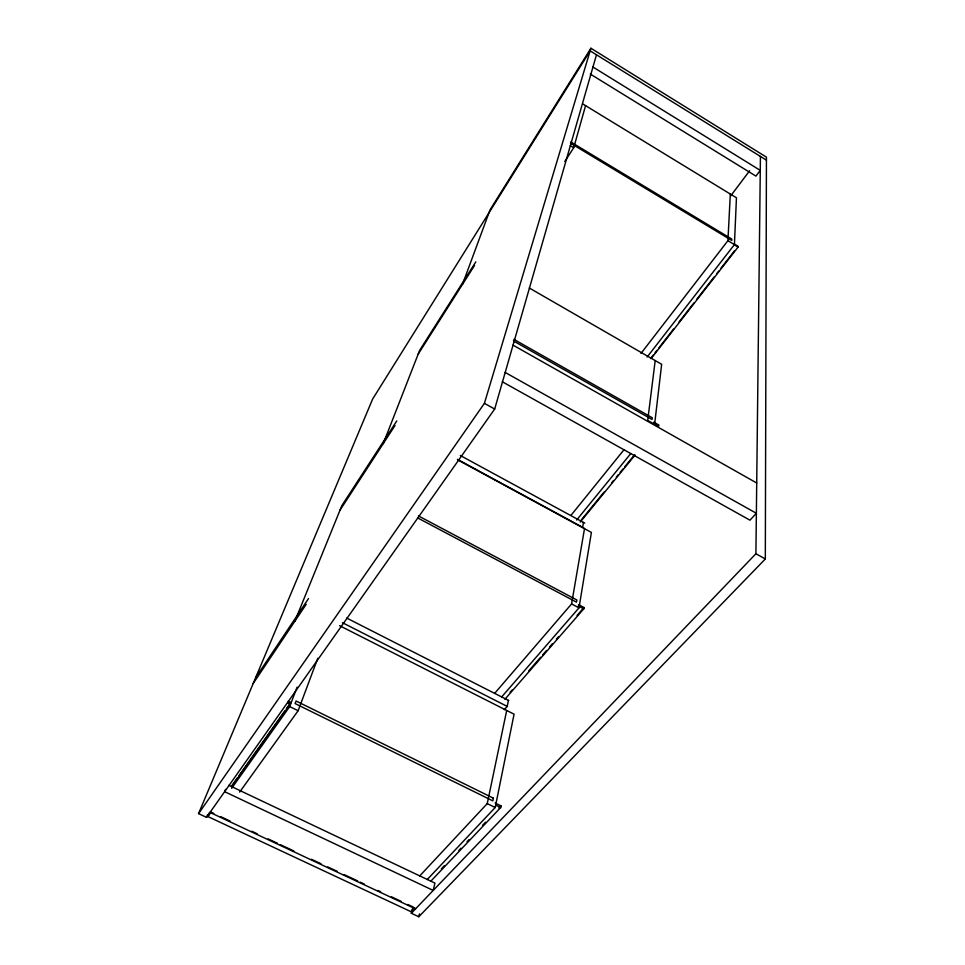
<?xml version="1.0" encoding="UTF-8"?>
<svg xmlns="http://www.w3.org/2000/svg" width="965" height="965" viewBox="0 0 965 965"><rect width="100%" height="100%" fill="white"/><g stroke="black" fill="none" stroke-linecap="round" stroke-linejoin="round"><path stroke-width="1.45" d="M412.405 908.873L411.331 913.252L418.798 916.75L765.317 558.976L766.439 157.15L590.918 48.25L490.039 209.863L462.512 284.349M411.331 913.252L755.909 553.753L760.432 156.414M651.327 358.317L738.044 247.1L738.068 246.268L734.462 244.097M647.153 357.002L734.425 244.603L736.452 197.789L583.005 104.075M640.977 353.443L727.924 240.683L730.324 194.049M655.199 360.56L647.708 420.414L654.608 424.323L661.664 364.288L529.278 287.992M504.9 699.275L583.753 608.867L583.97 607.528L578.505 604.633M501.776 696.802L579 607.854L591.4 532.427L457.627 459.81M494.768 693.232L571.582 603.933L584.5 528.675M582.619 527.324L583.463 522.463M430.692 881.335L500.666 807.56L500.992 805.896L495.129 803.013M427.218 879.549L495.202 807.512L514.068 714.197L339.571 625.658M508.434 700.397L507.18 706.392L504.309 709.661M419.679 875.967L487.253 803.604L506.697 710.457M418.798 916.75L419.498 913.831M564.766 161.541L573.717 147.729L585.574 105.655M766.427 160.142L590.134 50.855L372.635 399.052L198.561 813.628L206.522 817.355L494.683 409.039L596.479 54.788M198.561 813.628L484.406 403.346L590.918 48.25M239.658 792.096L298.125 710.723L317.799 658.251M231.552 786.777L290.151 704.076L290.755 702.496L288.258 701.266M231.672 788.308L289.681 706.573L297.123 687.116M383.262 443.598L419.63 350.392L475.842 261.829M294.844 621.255L341.887 505.551L396.772 420.945M225.593 789.346L224.64 791.686L433.213 890.43L434.925 883.108L228.862 785.293M414.564 907.655L410.788 911.599L207.933 816.571L209.646 812.397M206.522 817.355L207.668 814.581M418.147 354.179L474.539 265.411M339.994 510.22L395.023 425.493M255.616 677.756L308.486 598.602M253.204 683.485L306.207 604.283M207.933 816.571L211.058 812.144L213.772 813.411M232.179 785.196L237.354 777.899M239.079 775.474L284.723 711.012M286.448 708.575L290.755 702.496M730.722 195.859L749.624 170.757M650.519 358.606L653.281 355.06M655.126 352.695L656.972 350.331M658.805 347.967L673.558 329.053M679.083 321.948L693.835 303.034M696.597 299.488L714.112 277.015M716.874 273.469L718.72 271.105M720.553 268.74L734.389 250.997M571.027 515.286L624.041 449.69M576.648 520.026L630.833 453.502M581.364 519.821L604.054 492.09M611.617 482.838L613.499 480.522M616.333 477.06L618.227 474.744M620.121 472.44L622.956 468.966M624.837 466.662L634.295 455.094M580.23 522.077L635.103 455.022M510.111 692.279L512.077 690.011M528.82 670.808L540.641 657.249M542.607 654.982L546.552 650.47M549.495 647.081L552.45 643.691M556.395 639.168L558.361 636.912M577.07 615.441L583.97 607.528M441.367 868.838L444.443 865.581M458.833 850.394L460.896 848.223M467.06 841.709L469.123 839.538M482.488 825.425L485.564 822.18M498.929 808.067L500.992 805.896M220.563 816.595L230.056 821.058M251.769 831.239L257.185 833.796M268.041 838.887L277.534 843.338M280.248 844.616L293.818 850.985M311.454 859.26L320.959 863.723M327.738 866.908L337.231 871.359M344.022 874.543L357.581 880.912M360.295 882.179L364.372 884.097M377.93 890.466L380.644 891.732M391.501 896.835L400.994 901.286M407.785 904.47L413.213 907.016M210.008 812.409L415.553 908.861M287.642 702.846L290.151 704.076M495.974 805.244L500.666 807.56M289.681 706.573L298.125 710.723M487.253 803.604L495.202 807.512M342.442 622.702L507.518 706.573M346.7 618.058L508.772 700.566M571.582 603.933L579 607.854M418.424 515.913L576.853 599.989L576.491 602.16L417.568 517.867M578.276 605.972L583.753 608.867M460.305 455.492L584.742 523.151M457.386 459.34L583.934 528.036M484.406 403.346L494.683 409.039M755.909 553.753L765.317 558.976M502.343 381.778L749.95 520.183L756.367 513.284L505.19 372.454M513.887 339.342L652.244 417.749L652.038 419.461L513.428 340.947M653.775 422.163L658.866 425.046L658.745 426.108L653.643 423.225M513.042 345.144L756.717 483.007M570.798 141.952L731.82 239.115L731.76 240.454L570.448 143.146M570.291 145.667L573.717 147.729M727.924 240.683L734.425 244.603M734.437 244.929L738.044 247.1M590.291 74.052L755.909 176.113L760.275 170.371L592.956 67.031M493.368 798.164L492.826 800.853L295.109 703.569L296.086 701L493.368 798.164"/></g></svg>
